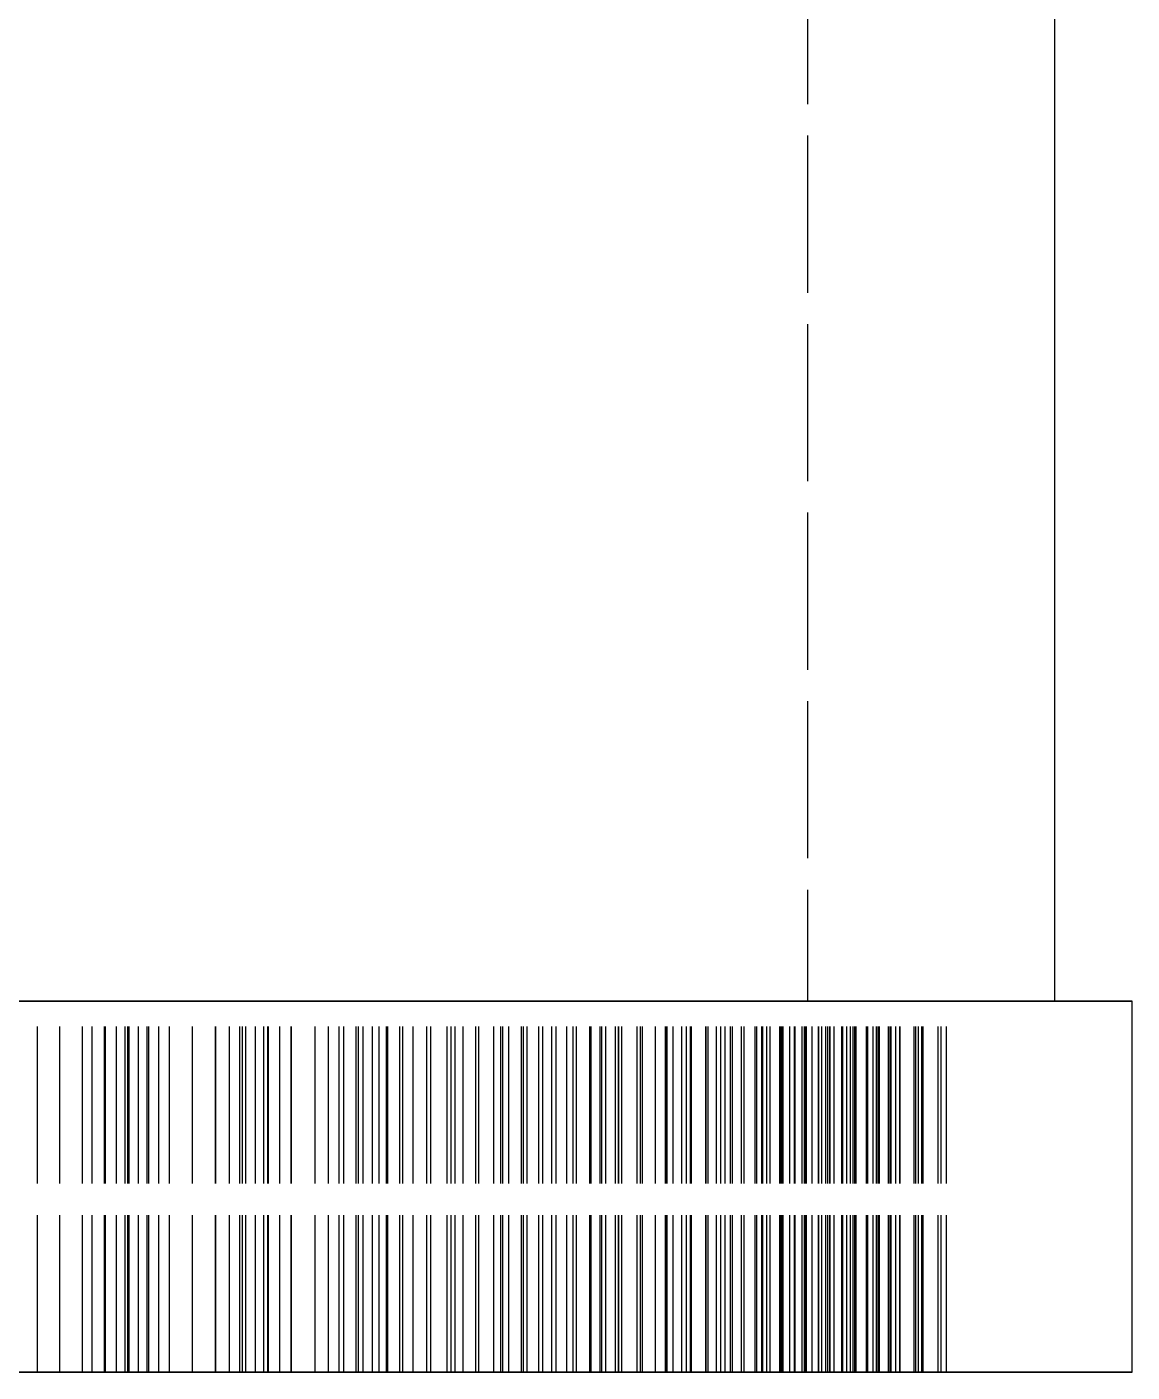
# Model space of a CAD drawing. Header units: millimetres. Extents: x -25 to 127, y -20 to 120.
# Drawn here: x 15.69 to 24.62, y 75.5 to 86.38 of the extents above; entities that cross this region are included whole.
import ezdxf

# ---------------------------------------------------------------- set-up
doc = ezdxf.new("R2010")
doc.units = ezdxf.units.MM
doc.linetypes.add('DASHED', pattern=[1.524, 1.27, -0.254])
doc.layers.add('HIDDEN', color=8, linetype='DASHED')
doc.layers.add('VISIBLE', color=7, linetype='CONTINUOUS')

msp = doc.modelspace()

# ---------------------------------------------------------------- linework, layer by layer
at = {"layer": 'HIDDEN'}
for points in [[(22, 117.5), (22, 78.5)], [(22, 78.5), (21.30159, 78.5), (20.60317, 78.5), (19.90476, 78.5), (19.20635, 78.5), (18.50794, 78.5), (17.80952, 78.5), (17.11111, 78.5), (16.4127, 78.5), (15.71429, 78.5), (15.01587, 78.5), (14.31746, 78.5), (13.61905, 78.5), (12.92063, 78.5), (12.22222, 78.5), (11.52381, 78.5), (10.8254, 78.5), (10.12698, 78.5), (9.42857, 78.5), (8.73016, 78.5), (8.03175, 78.5), (7.33333, 78.5), (6.63492, 78.5), (5.93651, 78.5)], [(5.93651, 78.5), (6.63492, 78.5), (7.33333, 78.5), (8.03175, 78.5), (8.73016, 78.5), (9.42857, 78.5), (10.12698, 78.5), (10.8254, 78.5), (11.52381, 78.5), (12.22222, 78.5), (12.92063, 78.5), (13.61905, 78.5), (14.31746, 78.5), (15.01587, 78.5), (15.71429, 78.5), (16.4127, 78.5), (17.11111, 78.5), (17.80952, 78.5), (18.50794, 78.5), (19.20635, 78.5), (19.90476, 78.5), (20.60317, 78.5), (21.30159, 78.5), (22, 78.5)], [(24, 78.5), (23.2381, 78.5), (22.47619, 78.5), (21.71429, 78.5), (20.95238, 78.5), (20.19048, 78.5), (19.42857, 78.5), (18.66667, 78.5), (17.90476, 78.5), (17.14286, 78.5), (16.38095, 78.5), (15.61905, 78.5), (14.85714, 78.5), (14.09524, 78.5), (13.33333, 78.5), (12.57143, 78.5), (11.80952, 78.5), (11.04762, 78.5), (10.28571, 78.5), (9.52381, 78.5), (8.7619, 78.5), (8, 78.5), (7.2381, 78.5), (6.47619, 78.5)], [(6.47619, 78.5), (7.2381, 78.5), (8, 78.5), (8.7619, 78.5), (9.52381, 78.5), (10.28571, 78.5), (11.04762, 78.5), (11.80952, 78.5), (12.57143, 78.5), (13.33333, 78.5), (14.09524, 78.5), (14.85714, 78.5), (15.61905, 78.5), (16.38095, 78.5), (17.14286, 78.5), (17.90476, 78.5), (18.66667, 78.5), (19.42857, 78.5), (20.19048, 78.5), (20.95238, 78.5), (21.71429, 78.5), (22.47619, 78.5), (23.2381, 78.5), (24, 78.5)], [(15.24405, 78.5), (16.02579, 78.5), (16.80754, 78.5), (17.58929, 78.5), (18.37103, 78.5), (19.15278, 78.5), (19.93452, 78.5), (20.71627, 78.5), (21.49802, 78.5), (22.27976, 78.5), (23.06151, 78.5), (23.84325, 78.5), (24.625, 78.5)], [(15.77255, 78.5), (15.5963, 78.5)], [(15.5963, 78.5), (15.77255, 78.5)], [(15.95267, 78.5), (15.77255, 78.5)], [(15.77255, 78.5), (15.95267, 78.5)], [(15.77255, 75.5), (15.77255, 78.5)], [(15.77255, 75.5), (15.77255, 78.5)], [(16.13641, 78.5), (15.95267, 78.5)], [(15.95267, 78.5), (16.13641, 78.5)], [(15.95267, 75.5), (15.95267, 78.5)], [(15.95267, 75.5), (15.95267, 78.5)], [(16.32359, 78.5), (16.13641, 78.5)], [(16.13641, 78.5), (16.32359, 78.5)], [(16.13641, 75.5), (16.13641, 78.5)], [(16.13641, 75.5), (16.13641, 78.5)], [(16.48092, 78.5), (16.21613, 78.5)], [(16.21613, 78.5), (16.31571, 78.5)], [(16.31571, 78.5), (16.21613, 78.5)], [(16.21613, 78.5), (16.48092, 78.5)], [(16.21613, 75.5), (16.21613, 78.5)], [(16.21613, 75.5), (16.21613, 78.5)], [(16.31571, 78.5), (16.41111, 78.5)], [(16.41111, 78.5), (16.31571, 78.5)], [(16.31571, 75.5), (16.31571, 78.5)], [(16.31571, 75.5), (16.31571, 78.5)], [(16.51405, 78.5), (16.32359, 78.5)], [(16.32359, 78.5), (16.51405, 78.5)], [(16.32359, 75.5), (16.32359, 78.5)], [(16.32359, 75.5), (16.32359, 78.5)], [(16.41111, 78.5), (16.50255, 78.5)], [(16.50255, 78.5), (16.41111, 78.5)], [(16.41111, 75.5), (16.41111, 78.5)], [(16.41111, 75.5), (16.41111, 78.5)], [(16.65913, 78.5), (16.48092, 78.5)], [(16.48092, 78.5), (16.65913, 78.5)], [(16.48092, 75.5), (16.48092, 78.5)], [(16.48092, 75.5), (16.48092, 78.5)], [(16.50255, 78.5), (16.59018, 78.5)], [(16.59018, 78.5), (16.50255, 78.5)], [(16.50255, 75.5), (16.50255, 78.5)], [(16.50255, 75.5), (16.50255, 78.5)], [(16.75448, 78.5), (16.51405, 78.5)], [(16.51405, 78.5), (16.75448, 78.5)], [(16.51405, 75.5), (16.51405, 78.5)], [(16.51405, 75.5), (16.51405, 78.5)], [(16.59018, 78.5), (16.67412, 78.5)], [(16.67412, 78.5), (16.59018, 78.5)], [(16.59018, 75.5), (16.59018, 78.5)], [(16.59018, 75.5), (16.59018, 78.5)], [(16.84119, 78.5), (16.65913, 78.5)], [(16.65913, 78.5), (16.84119, 78.5)], [(16.65913, 75.5), (16.65913, 78.5)], [(16.65913, 75.5), (16.65913, 78.5)], [(16.67412, 78.5), (16.75448, 78.5)], [(16.75448, 78.5), (16.67412, 78.5)], [(16.67412, 75.5), (16.67412, 78.5)], [(16.67412, 75.5), (16.67412, 78.5)], [(16.75448, 75.5), (16.75448, 78.5)], [(16.75448, 75.5), (16.75448, 78.5)], [(17.02681, 78.5), (16.84119, 78.5)], [(16.84119, 78.5), (17.02681, 78.5)], [(16.84119, 75.5), (16.84119, 78.5)], [(16.84119, 75.5), (16.84119, 78.5)], [(17.21578, 78.5), (17.02681, 78.5)], [(17.02681, 78.5), (17.21578, 78.5)], [(17.02681, 75.5), (17.02681, 78.5)], [(17.02681, 75.5), (17.02681, 78.5)], [(17.45735, 78.5), (17.21372, 78.5)], [(17.21372, 78.5), (17.32483, 78.5)], [(17.32483, 78.5), (17.21372, 78.5)], [(17.21372, 78.5), (17.45735, 78.5)], [(17.21372, 75.5), (17.21372, 78.5)], [(17.21372, 75.5), (17.21372, 78.5)], [(17.4079, 78.5), (17.21578, 78.5)], [(17.21578, 78.5), (17.4079, 78.5)], [(17.21578, 75.5), (17.21578, 78.5)], [(17.21578, 75.5), (17.21578, 78.5)], [(17.32483, 78.5), (17.43207, 78.5)], [(17.43207, 78.5), (17.32483, 78.5)], [(17.32483, 75.5), (17.32483, 78.5)], [(17.32483, 75.5), (17.32483, 78.5)], [(17.60304, 78.5), (17.4079, 78.5)], [(17.4079, 78.5), (17.60304, 78.5)], [(17.4079, 75.5), (17.4079, 78.5)], [(17.4079, 75.5), (17.4079, 78.5)], [(17.43207, 78.5), (17.53563, 78.5)], [(17.53563, 78.5), (17.43207, 78.5)], [(17.43207, 75.5), (17.43207, 78.5)], [(17.43207, 75.5), (17.43207, 78.5)], [(17.64081, 78.5), (17.45735, 78.5)], [(17.45735, 78.5), (17.64081, 78.5)], [(17.45735, 75.5), (17.45735, 78.5)], [(17.45735, 75.5), (17.45735, 78.5)], [(17.53563, 78.5), (17.63566, 78.5)], [(17.63566, 78.5), (17.53563, 78.5)], [(17.53563, 75.5), (17.53563, 78.5)], [(17.53563, 75.5), (17.53563, 78.5)], [(17.82552, 78.5), (17.60304, 78.5)], [(17.60304, 78.5), (17.82552, 78.5)], [(17.60304, 75.5), (17.60304, 78.5)], [(17.60304, 75.5), (17.60304, 78.5)], [(17.63566, 78.5), (17.73226, 78.5)], [(17.73226, 78.5), (17.63566, 78.5)], [(17.63566, 75.5), (17.63566, 78.5)], [(17.63566, 75.5), (17.63566, 78.5)], [(17.82778, 78.5), (17.64081, 78.5)], [(17.64081, 78.5), (17.82778, 78.5)], [(17.64081, 75.5), (17.64081, 78.5)], [(17.64081, 75.5), (17.64081, 78.5)], [(17.73226, 78.5), (17.82552, 78.5)], [(17.82552, 78.5), (17.73226, 78.5)], [(17.73226, 75.5), (17.73226, 78.5)], [(17.73226, 75.5), (17.73226, 78.5)], [(17.82552, 75.5), (17.82552, 78.5)], [(17.82552, 75.5), (17.82552, 78.5)], [(18.018, 78.5), (17.82778, 78.5)], [(17.82778, 78.5), (18.018, 78.5)], [(17.82778, 75.5), (17.82778, 78.5)], [(17.82778, 75.5), (17.82778, 78.5)], [(18.21126, 78.5), (18.018, 78.5)], [(18.018, 78.5), (18.21126, 78.5)], [(18.018, 75.5), (18.018, 78.5)], [(18.018, 75.5), (18.018, 78.5)], [(18.34873, 78.5), (18.12744, 78.5)], [(18.12744, 78.5), (18.24954, 78.5)], [(18.24954, 78.5), (18.12744, 78.5)], [(18.12744, 78.5), (18.34873, 78.5)], [(18.12744, 75.5), (18.12744, 78.5)], [(18.12744, 75.5), (18.12744, 78.5)], [(18.40741, 78.5), (18.21126, 78.5)], [(18.21126, 78.5), (18.40741, 78.5)], [(18.21126, 75.5), (18.21126, 78.5)], [(18.21126, 75.5), (18.21126, 78.5)], [(18.24954, 78.5), (18.36809, 78.5)], [(18.36809, 78.5), (18.24954, 78.5)], [(18.24954, 75.5), (18.24954, 78.5)], [(18.24954, 75.5), (18.24954, 78.5)], [(18.53654, 78.5), (18.34873, 78.5)], [(18.34873, 78.5), (18.53654, 78.5)], [(18.34873, 75.5), (18.34873, 78.5)], [(18.34873, 75.5), (18.34873, 78.5)], [(18.36809, 78.5), (18.48328, 78.5)], [(18.48328, 78.5), (18.36809, 78.5)], [(18.36809, 75.5), (18.36809, 78.5)], [(18.36809, 75.5), (18.36809, 78.5)], [(18.60627, 78.5), (18.40741, 78.5)], [(18.40741, 78.5), (18.60627, 78.5)], [(18.40741, 75.5), (18.40741, 78.5)], [(18.40741, 75.5), (18.40741, 78.5)], [(18.48328, 78.5), (18.59522, 78.5)], [(18.59522, 78.5), (18.48328, 78.5)], [(18.48328, 75.5), (18.48328, 78.5)], [(18.48328, 75.5), (18.48328, 78.5)], [(18.72751, 78.5), (18.53654, 78.5)], [(18.53654, 78.5), (18.72751, 78.5)], [(18.53654, 75.5), (18.53654, 78.5)], [(18.53654, 75.5), (18.53654, 78.5)], [(18.59522, 78.5), (18.704, 78.5)], [(18.704, 78.5), (18.59522, 78.5)], [(18.59522, 75.5), (18.59522, 78.5)], [(18.59522, 75.5), (18.59522, 78.5)], [(18.80971, 78.5), (18.60627, 78.5)], [(18.60627, 78.5), (18.80971, 78.5)], [(18.60627, 75.5), (18.60627, 78.5)], [(18.60627, 75.5), (18.60627, 78.5)], [(18.704, 78.5), (18.80971, 78.5)], [(18.80971, 78.5), (18.704, 78.5)], [(18.704, 75.5), (18.704, 78.5)], [(18.704, 75.5), (18.704, 78.5)], [(18.9214, 78.5), (18.72751, 78.5)], [(18.72751, 78.5), (18.9214, 78.5)], [(18.72751, 75.5), (18.72751, 78.5)], [(18.72751, 75.5), (18.72751, 78.5)], [(18.80971, 75.5), (18.80971, 78.5)], [(18.80971, 75.5), (18.80971, 78.5)], [(19.11803, 78.5), (18.9214, 78.5)], [(18.9214, 78.5), (19.11803, 78.5)], [(18.9214, 75.5), (18.9214, 78.5)], [(18.9214, 75.5), (18.9214, 78.5)], [(19.15072, 78.5), (18.95286, 78.5)], [(18.95286, 78.5), (19.08534, 78.5)], [(19.08534, 78.5), (18.95286, 78.5)], [(18.95286, 78.5), (19.15072, 78.5)], [(18.95286, 75.5), (18.95286, 78.5)], [(18.95286, 75.5), (18.95286, 78.5)], [(19.08534, 78.5), (19.21463, 78.5)], [(19.21463, 78.5), (19.08534, 78.5)], [(19.08534, 75.5), (19.08534, 78.5)], [(19.08534, 75.5), (19.08534, 78.5)], [(19.31723, 78.5), (19.11803, 78.5)], [(19.11803, 78.5), (19.31723, 78.5)], [(19.11803, 75.5), (19.11803, 78.5)], [(19.11803, 75.5), (19.11803, 78.5)], [(19.34196, 78.5), (19.15072, 78.5)], [(19.15072, 78.5), (19.34196, 78.5)], [(19.15072, 75.5), (19.15072, 78.5)], [(19.15072, 75.5), (19.15072, 78.5)], [(19.21463, 78.5), (19.34088, 78.5)], [(19.34088, 78.5), (19.21463, 78.5)], [(19.21463, 75.5), (19.21463, 78.5)], [(19.21463, 75.5), (19.21463, 78.5)], [(19.51886, 78.5), (19.31723, 78.5)], [(19.31723, 78.5), (19.51886, 78.5)], [(19.31723, 75.5), (19.31723, 78.5)], [(19.31723, 75.5), (19.31723, 78.5)], [(19.34088, 78.5), (19.46418, 78.5)], [(19.46418, 78.5), (19.34088, 78.5)], [(19.34088, 75.5), (19.34088, 78.5)], [(19.34088, 75.5), (19.34088, 78.5)], [(19.536, 78.5), (19.34196, 78.5)], [(19.34196, 78.5), (19.536, 78.5)], [(19.34196, 75.5), (19.34196, 78.5)], [(19.34196, 75.5), (19.34196, 78.5)], [(19.46418, 78.5), (19.58463, 78.5)], [(19.58463, 78.5), (19.46418, 78.5)], [(19.46418, 75.5), (19.46418, 78.5)], [(19.46418, 75.5), (19.46418, 78.5)], [(19.70227, 78.5), (19.51886, 78.5)], [(19.51886, 78.5), (19.70227, 78.5)], [(19.51886, 75.5), (19.51886, 78.5)], [(19.51886, 75.5), (19.51886, 78.5)], [(19.73263, 78.5), (19.536, 78.5)], [(19.536, 78.5), (19.73263, 78.5)], [(19.536, 75.5), (19.536, 78.5)], [(19.536, 75.5), (19.536, 78.5)], [(19.58463, 78.5), (19.70227, 78.5)], [(19.70227, 78.5), (19.58463, 78.5)], [(19.58463, 75.5), (19.58463, 78.5)], [(19.58463, 75.5), (19.58463, 78.5)], [(19.85941, 78.5), (19.68593, 78.5)], [(19.68593, 78.5), (19.82816, 78.5)], [(19.82816, 78.5), (19.68593, 78.5)], [(19.68593, 78.5), (19.85941, 78.5)], [(19.68593, 75.5), (19.68593, 78.5)], [(19.68593, 75.5), (19.68593, 78.5)], [(19.70227, 75.5), (19.70227, 78.5)], [(19.70227, 75.5), (19.70227, 78.5)], [(19.93165, 78.5), (19.73263, 78.5)], [(19.73263, 78.5), (19.93165, 78.5)], [(19.73263, 75.5), (19.73263, 78.5)], [(19.73263, 75.5), (19.73263, 78.5)], [(19.82816, 78.5), (19.96756, 78.5)], [(19.96756, 78.5), (19.82816, 78.5)], [(19.82816, 75.5), (19.82816, 78.5)], [(19.82816, 75.5), (19.82816, 78.5)], [(20.05315, 78.5), (19.85941, 78.5)], [(19.85941, 78.5), (20.05315, 78.5)], [(19.85941, 75.5), (19.85941, 78.5)], [(19.85941, 75.5), (19.85941, 78.5)], [(20.13294, 78.5), (19.93165, 78.5)], [(19.93165, 78.5), (20.13294, 78.5)], [(19.93165, 75.5), (19.93165, 78.5)], [(19.93165, 75.5), (19.93165, 78.5)], [(19.96756, 78.5), (20.10425, 78.5)], [(20.10425, 78.5), (19.96756, 78.5)], [(19.96756, 75.5), (19.96756, 78.5)], [(19.96756, 75.5), (19.96756, 78.5)], [(20.24932, 78.5), (20.05315, 78.5)], [(20.05315, 78.5), (20.24932, 78.5)], [(20.05315, 75.5), (20.05315, 78.5)], [(20.05315, 75.5), (20.05315, 78.5)], [(20.10425, 78.5), (20.23832, 78.5)], [(20.23832, 78.5), (20.10425, 78.5)], [(20.10425, 75.5), (20.10425, 78.5)], [(20.10425, 75.5), (20.10425, 78.5)], [(20.33635, 78.5), (20.13294, 78.5)], [(20.13294, 78.5), (20.33635, 78.5)], [(20.13294, 75.5), (20.13294, 78.5)], [(20.13294, 75.5), (20.13294, 78.5)], [(20.23832, 78.5), (20.36983, 78.5)], [(20.36983, 78.5), (20.23832, 78.5)], [(20.23832, 75.5), (20.23832, 78.5)], [(20.23832, 75.5), (20.23832, 78.5)], [(20.44772, 78.5), (20.24932, 78.5)], [(20.24932, 78.5), (20.44772, 78.5)], [(20.24932, 75.5), (20.24932, 78.5)], [(20.24932, 75.5), (20.24932, 78.5)], [(20.47134, 78.5), (20.3231, 78.5)], [(20.3231, 78.5), (20.47438, 78.5)], [(20.47438, 78.5), (20.3231, 78.5)], [(20.3231, 78.5), (20.47134, 78.5)], [(20.3231, 75.5), (20.3231, 78.5)], [(20.3231, 75.5), (20.3231, 78.5)], [(20.49884, 78.5), (20.33635, 78.5)], [(20.33635, 78.5), (20.49884, 78.5)], [(20.33635, 75.5), (20.33635, 78.5)], [(20.33635, 75.5), (20.33635, 78.5)], [(20.36983, 78.5), (20.49884, 78.5)], [(20.49884, 78.5), (20.36983, 78.5)], [(20.36983, 75.5), (20.36983, 78.5)], [(20.36983, 75.5), (20.36983, 78.5)], [(20.64817, 78.5), (20.44772, 78.5)], [(20.44772, 78.5), (20.64817, 78.5)], [(20.44772, 75.5), (20.44772, 78.5)], [(20.44772, 75.5), (20.44772, 78.5)], [(20.66665, 78.5), (20.47134, 78.5)], [(20.47134, 78.5), (20.66665, 78.5)], [(20.47134, 75.5), (20.47134, 78.5)], [(20.47134, 75.5), (20.47134, 78.5)], [(20.47438, 78.5), (20.62321, 78.5)], [(20.62321, 78.5), (20.47438, 78.5)], [(20.47438, 75.5), (20.47438, 78.5)], [(20.47438, 75.5), (20.47438, 78.5)], [(20.49884, 75.5), (20.49884, 78.5)], [(20.49884, 75.5), (20.49884, 78.5)], [(20.62321, 78.5), (20.76968, 78.5)], [(20.76968, 78.5), (20.62321, 78.5)], [(20.62321, 75.5), (20.62321, 78.5)], [(20.62321, 75.5), (20.62321, 78.5)], [(20.85056, 78.5), (20.64817, 78.5)], [(20.64817, 78.5), (20.85056, 78.5)], [(20.64817, 75.5), (20.64817, 78.5)], [(20.64817, 75.5), (20.64817, 78.5)], [(20.86399, 78.5), (20.66665, 78.5)], [(20.66665, 78.5), (20.86399, 78.5)], [(20.66665, 75.5), (20.66665, 78.5)], [(20.66665, 75.5), (20.66665, 78.5)], [(20.76968, 78.5), (20.91386, 78.5)], [(20.91386, 78.5), (20.76968, 78.5)], [(20.76968, 75.5), (20.76968, 78.5)], [(20.76968, 75.5), (20.76968, 78.5)], [(21.05476, 78.5), (20.85056, 78.5)], [(20.85056, 78.5), (21.05476, 78.5)], [(20.85056, 75.5), (20.85056, 78.5)], [(20.85056, 75.5), (20.85056, 78.5)], [(20.98354, 78.5), (20.86125, 78.5)], [(20.86125, 78.5), (21.02086, 78.5)], [(21.02086, 78.5), (20.86125, 78.5)], [(20.86125, 78.5), (20.98354, 78.5)], [(20.86125, 75.5), (20.86125, 78.5)], [(20.86125, 75.5), (20.86125, 78.5)], [(21.06318, 78.5), (20.86399, 78.5)], [(20.86399, 78.5), (21.06318, 78.5)], [(20.86399, 75.5), (20.86399, 78.5)], [(20.86399, 75.5), (20.86399, 78.5)], [(20.91386, 78.5), (21.0558, 78.5)], [(21.0558, 78.5), (20.91386, 78.5)], [(20.91386, 75.5), (20.91386, 78.5)], [(20.91386, 75.5), (20.91386, 78.5)], [(21.17945, 78.5), (20.98354, 78.5)], [(20.98354, 78.5), (21.17945, 78.5)], [(20.98354, 75.5), (20.98354, 78.5)], [(20.98354, 75.5), (20.98354, 78.5)], [(21.02086, 78.5), (21.17839, 78.5)], [(21.17839, 78.5), (21.02086, 78.5)], [(21.02086, 75.5), (21.02086, 78.5)], [(21.02086, 75.5), (21.02086, 78.5)], [(21.19554, 78.5), (21.05476, 78.5)], [(21.05476, 78.5), (21.19554, 78.5)], [(21.05476, 75.5), (21.05476, 78.5)], [(21.05476, 75.5), (21.05476, 78.5)], [(21.0558, 78.5), (21.19554, 78.5)], [(21.19554, 78.5), (21.0558, 78.5)], [(21.0558, 75.5), (21.0558, 78.5)], [(21.0558, 75.5), (21.0558, 78.5)], [(21.2641, 78.5), (21.06318, 78.5)], [(21.06318, 78.5), (21.2641, 78.5)], [(21.06318, 75.5), (21.06318, 78.5)], [(21.06318, 75.5), (21.06318, 78.5)], [(21.17839, 78.5), (21.33392, 78.5)], [(21.33392, 78.5), (21.17839, 78.5)], [(21.17839, 75.5), (21.17839, 78.5)], [(21.17839, 75.5), (21.17839, 78.5)], [(21.377, 78.5), (21.17945, 78.5)], [(21.17945, 78.5), (21.377, 78.5)], [(21.17945, 75.5), (21.17945, 78.5)], [(21.17945, 75.5), (21.17945, 78.5)], [(21.19554, 75.5), (21.19554, 78.5)], [(21.19554, 75.5), (21.19554, 78.5)], [(21.4666, 78.5), (21.2641, 78.5)], [(21.2641, 78.5), (21.4666, 78.5)], [(21.2641, 75.5), (21.2641, 78.5)], [(21.2641, 75.5), (21.2641, 78.5)], [(21.39351, 78.5), (21.29777, 78.5)], [(21.29777, 78.5), (21.46491, 78.5)], [(21.46491, 78.5), (21.29777, 78.5)], [(21.29777, 78.5), (21.39351, 78.5)], [(21.29777, 75.5), (21.29777, 78.5)], [(21.29777, 75.5), (21.29777, 78.5)], [(21.33392, 78.5), (21.48751, 78.5)], [(21.48751, 78.5), (21.33392, 78.5)], [(21.33392, 75.5), (21.33392, 78.5)], [(21.33392, 75.5), (21.33392, 78.5)], [(21.57604, 78.5), (21.377, 78.5)], [(21.377, 78.5), (21.57604, 78.5)], [(21.377, 75.5), (21.377, 78.5)], [(21.377, 75.5), (21.377, 78.5)], [(21.58908, 78.5), (21.39351, 78.5)], [(21.39351, 78.5), (21.58908, 78.5)], [(21.39351, 75.5), (21.39351, 78.5)], [(21.39351, 75.5), (21.39351, 78.5)], [(21.46491, 78.5), (21.63038, 78.5)], [(21.63038, 78.5), (21.46491, 78.5)], [(21.46491, 75.5), (21.46491, 78.5)], [(21.46491, 75.5), (21.46491, 78.5)], [(21.67059, 78.5), (21.4666, 78.5)], [(21.4666, 78.5), (21.67059, 78.5)], [(21.4666, 75.5), (21.4666, 78.5)], [(21.4666, 75.5), (21.4666, 78.5)], [(21.48751, 78.5), (21.63919, 78.5)], [(21.63919, 78.5), (21.48751, 78.5)], [(21.48751, 75.5), (21.48751, 78.5)], [(21.48751, 75.5), (21.48751, 78.5)], [(21.77642, 78.5), (21.57604, 78.5)], [(21.57604, 78.5), (21.77642, 78.5)], [(21.57604, 75.5), (21.57604, 78.5)], [(21.57604, 75.5), (21.57604, 78.5)], [(21.78587, 78.5), (21.58908, 78.5)], [(21.58908, 78.5), (21.78587, 78.5)], [(21.58908, 75.5), (21.58908, 78.5)], [(21.58908, 75.5), (21.58908, 78.5)], [(21.63038, 78.5), (21.79422, 78.5)], [(21.79422, 78.5), (21.63038, 78.5)], [(21.63038, 75.5), (21.63038, 78.5)], [(21.63038, 75.5), (21.63038, 78.5)], [(21.69925, 78.5), (21.63054, 78.5)], [(21.63054, 78.5), (21.8044, 78.5)], [(21.8044, 78.5), (21.63054, 78.5)], [(21.63054, 78.5), (21.69925, 78.5)], [(21.63054, 75.5), (21.63054, 78.5)], [(21.63054, 75.5), (21.63054, 78.5)], [(21.63919, 78.5), (21.78897, 78.5)], [(21.78897, 78.5), (21.63919, 78.5)], [(21.63919, 75.5), (21.63919, 78.5)], [(21.63919, 75.5), (21.63919, 78.5)], [(21.78897, 78.5), (21.67059, 78.5)], [(21.67059, 78.5), (21.78897, 78.5)], [(21.67059, 75.5), (21.67059, 78.5)], [(21.67059, 75.5), (21.67059, 78.5)], [(21.89352, 78.5), (21.69925, 78.5)], [(21.69925, 78.5), (21.89352, 78.5)], [(21.69925, 75.5), (21.69925, 78.5)], [(21.69925, 75.5), (21.69925, 78.5)], [(21.97806, 78.5), (21.77642, 78.5)], [(21.77642, 78.5), (21.97806, 78.5)], [(21.77642, 75.5), (21.77642, 78.5)], [(21.77642, 75.5), (21.77642, 78.5)], [(21.98377, 78.5), (21.78587, 78.5)], [(21.78587, 78.5), (21.98377, 78.5)], [(21.78587, 75.5), (21.78587, 78.5)], [(21.78587, 75.5), (21.78587, 78.5)], [(21.78897, 75.5), (21.78897, 78.5)], [(21.78897, 75.5), (21.78897, 78.5)], [(21.79422, 78.5), (21.95648, 78.5)], [(21.95648, 78.5), (21.79422, 78.5)], [(21.79422, 75.5), (21.79422, 78.5)], [(21.79422, 75.5), (21.79422, 78.5)], [(21.8044, 78.5), (21.977, 78.5)], [(21.977, 78.5), (21.8044, 78.5)], [(21.8044, 75.5), (21.8044, 78.5)], [(21.8044, 75.5), (21.8044, 78.5)], [(21.89928, 78.5), (21.85791, 78.5)], [(21.85791, 78.5), (22.03765, 78.5)], [(22.03765, 78.5), (21.85791, 78.5)], [(21.85791, 78.5), (21.89928, 78.5)], [(21.85791, 75.5), (21.85791, 78.5)], [(21.85791, 75.5), (21.85791, 78.5)], [(22.08861, 78.5), (21.89352, 78.5)], [(21.89352, 78.5), (22.08861, 78.5)], [(21.89352, 75.5), (21.89352, 78.5)], [(21.89352, 75.5), (21.89352, 78.5)], [(22.0913, 78.5), (21.89928, 78.5)], [(21.89928, 78.5), (22.0913, 78.5)], [(21.89928, 75.5), (21.89928, 78.5)], [(21.89928, 75.5), (21.89928, 78.5)], [(21.95648, 78.5), (22.11715, 78.5)], [(22.11715, 78.5), (21.95648, 78.5)], [(21.95648, 75.5), (21.95648, 78.5)], [(21.95648, 75.5), (21.95648, 78.5)], [(21.977, 78.5), (22.14835, 78.5)], [(22.14835, 78.5), (21.977, 78.5)], [(21.977, 75.5), (21.977, 78.5)], [(21.977, 75.5), (21.977, 78.5)], [(22.18085, 78.5), (21.97806, 78.5)], [(21.97806, 78.5), (22.18085, 78.5)], [(21.97806, 75.5), (21.97806, 78.5)], [(21.97806, 75.5), (21.97806, 78.5)], [(21.99261, 78.5), (21.9788, 78.5)], [(21.9788, 78.5), (22.16354, 78.5)], [(22.16354, 78.5), (21.9788, 78.5)], [(21.9788, 78.5), (21.99261, 78.5)], [(21.9788, 75.5), (21.9788, 78.5)], [(21.9788, 75.5), (21.9788, 78.5)], [(22.18266, 78.5), (21.98377, 78.5)], [(21.98377, 78.5), (22.18266, 78.5)], [(21.98377, 75.5), (21.98377, 78.5)], [(21.98377, 75.5), (21.98377, 78.5)], [(21.99261, 78.5), (22.18146, 78.5)], [(22.18146, 78.5), (21.99261, 78.5)], [(21.99261, 75.5), (21.99261, 78.5)], [(21.99261, 75.5), (21.99261, 78.5)], [(22.03765, 78.5), (22.21654, 78.5)], [(22.21654, 78.5), (22.03765, 78.5)], [(22.03765, 75.5), (22.03765, 78.5)], [(22.03765, 75.5), (22.03765, 78.5)], [(22.2844, 78.5), (22.08861, 78.5)], [(22.08861, 78.5), (22.2844, 78.5)], [(22.08861, 75.5), (22.08861, 78.5)], [(22.08861, 75.5), (22.08861, 78.5)], [(22.28372, 78.5), (22.0913, 78.5)], [(22.0913, 78.5), (22.28372, 78.5)], [(22.0913, 75.5), (22.0913, 78.5)], [(22.0913, 75.5), (22.0913, 78.5)], [(22.11715, 78.5), (22.27626, 78.5)], [(22.27626, 78.5), (22.11715, 78.5)], [(22.11715, 75.5), (22.11715, 78.5)], [(22.11715, 75.5), (22.11715, 78.5)], [(22.14835, 78.5), (22.31847, 78.5)], [(22.31847, 78.5), (22.14835, 78.5)], [(22.14835, 75.5), (22.14835, 78.5)], [(22.14835, 75.5), (22.14835, 78.5)], [(22.16354, 78.5), (22.34785, 78.5)], [(22.34785, 78.5), (22.16354, 78.5)], [(22.16354, 75.5), (22.16354, 78.5)], [(22.16354, 75.5), (22.16354, 78.5)], [(22.27626, 78.5), (22.18085, 78.5)], [(22.18085, 78.5), (22.27626, 78.5)], [(22.18085, 75.5), (22.18085, 78.5)], [(22.18085, 75.5), (22.18085, 78.5)], [(22.18146, 78.5), (22.37028, 78.5)], [(22.37028, 78.5), (22.18146, 78.5)], [(22.18146, 75.5), (22.18146, 78.5)], [(22.18146, 75.5), (22.18146, 78.5)], [(22.38245, 78.5), (22.18266, 78.5)], [(22.18266, 78.5), (22.38245, 78.5)], [(22.18266, 75.5), (22.18266, 78.5)], [(22.18266, 75.5), (22.18266, 78.5)], [(22.21654, 78.5), (22.39457, 78.5)], [(22.39457, 78.5), (22.21654, 78.5)], [(22.21654, 75.5), (22.21654, 78.5)], [(22.21654, 75.5), (22.21654, 78.5)], [(22.27626, 75.5), (22.27626, 78.5)], [(22.27626, 75.5), (22.27626, 78.5)], [(22.47647, 78.5), (22.28372, 78.5)], [(22.28372, 78.5), (22.47647, 78.5)], [(22.28372, 75.5), (22.28372, 78.5)], [(22.28372, 75.5), (22.28372, 78.5)], [(22.48082, 78.5), (22.2844, 78.5)], [(22.2844, 78.5), (22.48082, 78.5)], [(22.2844, 75.5), (22.2844, 78.5)], [(22.2844, 75.5), (22.2844, 78.5)], [(22.31847, 78.5), (22.48736, 78.5)], [(22.48736, 78.5), (22.31847, 78.5)], [(22.31847, 75.5), (22.31847, 78.5)], [(22.31847, 75.5), (22.31847, 78.5)], [(22.34785, 78.5), (22.53168, 78.5)], [(22.53168, 78.5), (22.34785, 78.5)], [(22.34785, 75.5), (22.34785, 78.5)], [(22.34785, 75.5), (22.34785, 78.5)], [(22.37028, 78.5), (22.55903, 78.5)], [(22.55903, 78.5), (22.37028, 78.5)], [(22.37028, 75.5), (22.37028, 78.5)], [(22.37028, 75.5), (22.37028, 78.5)], [(22.58305, 78.5), (22.38245, 78.5)], [(22.38245, 78.5), (22.58305, 78.5)], [(22.38245, 75.5), (22.38245, 78.5)], [(22.38245, 75.5), (22.38245, 78.5)], [(22.39457, 78.5), (22.57173, 78.5)], [(22.57173, 78.5), (22.39457, 78.5)], [(22.39457, 75.5), (22.39457, 78.5)], [(22.39457, 75.5), (22.39457, 78.5)], [(22.66946, 78.5), (22.47647, 78.5)], [(22.47647, 78.5), (22.66946, 78.5)], [(22.47647, 75.5), (22.47647, 78.5)], [(22.47647, 75.5), (22.47647, 78.5)], [(22.67779, 78.5), (22.48082, 78.5)], [(22.48082, 78.5), (22.67779, 78.5)], [(22.48082, 75.5), (22.48082, 78.5)], [(22.48082, 75.5), (22.48082, 78.5)], [(22.48736, 78.5), (22.65501, 78.5)], [(22.65501, 78.5), (22.48736, 78.5)], [(22.48736, 75.5), (22.48736, 78.5)], [(22.48736, 75.5), (22.48736, 78.5)], [(22.53168, 78.5), (22.71503, 78.5)], [(22.71503, 78.5), (22.53168, 78.5)], [(22.53168, 75.5), (22.53168, 78.5)], [(22.53168, 75.5), (22.53168, 78.5)], [(22.55903, 78.5), (22.74766, 78.5)], [(22.74766, 78.5), (22.55903, 78.5)], [(22.55903, 75.5), (22.55903, 78.5)], [(22.55903, 75.5), (22.55903, 78.5)], [(22.57173, 78.5), (22.74801, 78.5)], [(22.74801, 78.5), (22.57173, 78.5)], [(22.57173, 75.5), (22.57173, 78.5)], [(22.57173, 75.5), (22.57173, 78.5)], [(22.65501, 78.5), (22.58305, 78.5)], [(22.58305, 78.5), (22.65501, 78.5)], [(22.58305, 75.5), (22.58305, 78.5)], [(22.58305, 75.5), (22.58305, 78.5)], [(22.65501, 75.5), (22.65501, 78.5)], [(22.65501, 75.5), (22.65501, 78.5)], [(22.86264, 78.5), (22.66946, 78.5)], [(22.66946, 78.5), (22.86264, 78.5)], [(22.66946, 75.5), (22.66946, 78.5)], [(22.66946, 75.5), (22.66946, 78.5)], [(22.87522, 78.5), (22.67779, 78.5)], [(22.67779, 78.5), (22.87522, 78.5)], [(22.67779, 75.5), (22.67779, 78.5)], [(22.67779, 75.5), (22.67779, 78.5)], [(22.71503, 78.5), (22.89784, 78.5)], [(22.89784, 78.5), (22.71503, 78.5)], [(22.71503, 75.5), (22.71503, 78.5)], [(22.71503, 75.5), (22.71503, 78.5)], [(22.74766, 78.5), (22.93611, 78.5)], [(22.93611, 78.5), (22.74766, 78.5)], [(22.74766, 75.5), (22.74766, 78.5)], [(22.74766, 75.5), (22.74766, 78.5)], [(22.74801, 78.5), (22.92339, 78.5)], [(22.92339, 78.5), (22.74801, 78.5)], [(22.74801, 75.5), (22.74801, 78.5)], [(22.74801, 75.5), (22.74801, 78.5)], [(23.05595, 78.5), (22.86264, 78.5)], [(22.86264, 78.5), (23.05595, 78.5)], [(22.86264, 75.5), (22.86264, 78.5)], [(22.86264, 75.5), (22.86264, 78.5)], [(22.92339, 78.5), (22.87522, 78.5)], [(22.87522, 78.5), (22.92339, 78.5)], [(22.87522, 75.5), (22.87522, 78.5)], [(22.87522, 75.5), (22.87522, 78.5)], [(22.89784, 78.5), (23.08009, 78.5)], [(23.08009, 78.5), (22.89784, 78.5)], [(22.89784, 75.5), (22.89784, 78.5)], [(22.89784, 75.5), (22.89784, 78.5)], [(22.92339, 75.5), (22.92339, 78.5)], [(22.92339, 75.5), (22.92339, 78.5)], [(22.93611, 78.5), (23.12435, 78.5)], [(23.12435, 78.5), (22.93611, 78.5)], [(22.93611, 75.5), (22.93611, 78.5)], [(22.93611, 75.5), (22.93611, 78.5)], [(23.08009, 78.5), (23.05595, 78.5)], [(23.05595, 78.5), (23.08009, 78.5)], [(23.05595, 75.5), (23.05595, 78.5)], [(23.05595, 75.5), (23.05595, 78.5)], [(23.08009, 75.5), (23.08009, 78.5)], [(23.08009, 75.5), (23.08009, 78.5)], [(23.12435, 75.5), (23.12435, 78.5)], [(23.12435, 75.5), (23.12435, 78.5)], [(15.24405, 75.5), (16.02579, 75.5), (16.80754, 75.5), (17.58929, 75.5), (18.37103, 75.5), (19.15278, 75.5), (19.93452, 75.5), (20.71627, 75.5), (21.49802, 75.5), (22.27976, 75.5), (23.06151, 75.5), (23.84325, 75.5), (24.625, 75.5)], [(15.77255, 75.5), (15.5963, 75.5)], [(15.5963, 75.5), (15.77255, 75.5)], [(15.95267, 75.5), (15.77255, 75.5)], [(15.77255, 75.5), (15.95267, 75.5)], [(16.13641, 75.5), (15.95267, 75.5)], [(15.95267, 75.5), (16.13641, 75.5)], [(16.32359, 75.5), (16.13641, 75.5)], [(16.13641, 75.5), (16.32359, 75.5)], [(16.48092, 75.5), (16.21613, 75.5)], [(16.21613, 75.5), (16.31571, 75.5)], [(16.31571, 75.5), (16.21613, 75.5)], [(16.21613, 75.5), (16.48092, 75.5)], [(16.31571, 75.5), (16.41111, 75.5)], [(16.41111, 75.5), (16.31571, 75.5)], [(16.51405, 75.5), (16.32359, 75.5)], [(16.32359, 75.5), (16.51405, 75.5)], [(16.41111, 75.5), (16.50255, 75.5)], [(16.50255, 75.5), (16.41111, 75.5)], [(16.65913, 75.5), (16.48092, 75.5)], [(16.48092, 75.5), (16.65913, 75.5)], [(16.50255, 75.5), (16.59018, 75.5)], [(16.59018, 75.5), (16.50255, 75.5)], [(16.75448, 75.5), (16.51405, 75.5)], [(16.51405, 75.5), (16.75448, 75.5)], [(16.59018, 75.5), (16.67412, 75.5)], [(16.67412, 75.5), (16.59018, 75.5)], [(16.84119, 75.5), (16.65913, 75.5)], [(16.65913, 75.5), (16.84119, 75.5)], [(16.67412, 75.5), (16.75448, 75.5)], [(16.75448, 75.5), (16.67412, 75.5)], [(17.02681, 75.5), (16.84119, 75.5)], [(16.84119, 75.5), (17.02681, 75.5)], [(17.21578, 75.5), (17.02681, 75.5)], [(17.02681, 75.5), (17.21578, 75.5)], [(17.45735, 75.5), (17.21372, 75.5)], [(17.21372, 75.5), (17.32483, 75.5)], [(17.32483, 75.5), (17.21372, 75.5)], [(17.21372, 75.5), (17.45735, 75.5)], [(17.4079, 75.5), (17.21578, 75.5)], [(17.21578, 75.5), (17.4079, 75.5)], [(17.32483, 75.5), (17.43207, 75.5)], [(17.43207, 75.5), (17.32483, 75.5)], [(17.60304, 75.5), (17.4079, 75.5)], [(17.4079, 75.5), (17.60304, 75.5)], [(17.43207, 75.5), (17.53563, 75.5)], [(17.53563, 75.5), (17.43207, 75.5)], [(17.64081, 75.5), (17.45735, 75.5)], [(17.45735, 75.5), (17.64081, 75.5)], [(17.53563, 75.5), (17.63566, 75.5)], [(17.63566, 75.5), (17.53563, 75.5)], [(17.82552, 75.5), (17.60304, 75.5)], [(17.60304, 75.5), (17.82552, 75.5)], [(17.63566, 75.5), (17.73226, 75.5)], [(17.73226, 75.5), (17.63566, 75.5)], [(17.82778, 75.5), (17.64081, 75.5)], [(17.64081, 75.5), (17.82778, 75.5)], [(17.73226, 75.5), (17.82552, 75.5)], [(17.82552, 75.5), (17.73226, 75.5)], [(18.018, 75.5), (17.82778, 75.5)], [(17.82778, 75.5), (18.018, 75.5)], [(18.21126, 75.5), (18.018, 75.5)], [(18.018, 75.5), (18.21126, 75.5)], [(18.34873, 75.5), (18.12744, 75.5)], [(18.12744, 75.5), (18.24954, 75.5)], [(18.24954, 75.5), (18.12744, 75.5)], [(18.12744, 75.5), (18.34873, 75.5)], [(18.40741, 75.5), (18.21126, 75.5)], [(18.21126, 75.5), (18.40741, 75.5)], [(18.24954, 75.5), (18.36809, 75.5)], [(18.36809, 75.5), (18.24954, 75.5)], [(18.53654, 75.5), (18.34873, 75.5)], [(18.34873, 75.5), (18.53654, 75.5)], [(18.36809, 75.5), (18.48328, 75.5)], [(18.48328, 75.5), (18.36809, 75.5)], [(18.60627, 75.5), (18.40741, 75.5)], [(18.40741, 75.5), (18.60627, 75.5)], [(18.48328, 75.5), (18.59522, 75.5)], [(18.59522, 75.5), (18.48328, 75.5)], [(18.72751, 75.5), (18.53654, 75.5)], [(18.53654, 75.5), (18.72751, 75.5)], [(18.59522, 75.5), (18.704, 75.5)], [(18.704, 75.5), (18.59522, 75.5)], [(18.80971, 75.5), (18.60627, 75.5)], [(18.60627, 75.5), (18.80971, 75.5)], [(18.704, 75.5), (18.80971, 75.5)], [(18.80971, 75.5), (18.704, 75.5)], [(18.9214, 75.5), (18.72751, 75.5)], [(18.72751, 75.5), (18.9214, 75.5)], [(19.11803, 75.5), (18.9214, 75.5)], [(18.9214, 75.5), (19.11803, 75.5)], [(19.15072, 75.5), (18.95286, 75.5)], [(18.95286, 75.5), (19.08534, 75.5)], [(19.08534, 75.5), (18.95286, 75.5)], [(18.95286, 75.5), (19.15072, 75.5)], [(19.08534, 75.5), (19.21463, 75.5)], [(19.21463, 75.5), (19.08534, 75.5)], [(19.31723, 75.5), (19.11803, 75.5)], [(19.11803, 75.5), (19.31723, 75.5)], [(19.34196, 75.5), (19.15072, 75.5)], [(19.15072, 75.5), (19.34196, 75.5)], [(19.21463, 75.5), (19.34088, 75.5)], [(19.34088, 75.5), (19.21463, 75.5)], [(19.51886, 75.5), (19.31723, 75.5)], [(19.31723, 75.5), (19.51886, 75.5)], [(19.34088, 75.5), (19.46418, 75.5)], [(19.46418, 75.5), (19.34088, 75.5)], [(19.536, 75.5), (19.34196, 75.5)], [(19.34196, 75.5), (19.536, 75.5)], [(19.46418, 75.5), (19.58463, 75.5)], [(19.58463, 75.5), (19.46418, 75.5)], [(19.70227, 75.5), (19.51886, 75.5)], [(19.51886, 75.5), (19.70227, 75.5)], [(19.73263, 75.5), (19.536, 75.5)], [(19.536, 75.5), (19.73263, 75.5)], [(19.58463, 75.5), (19.70227, 75.5)], [(19.70227, 75.5), (19.58463, 75.5)], [(19.85941, 75.5), (19.68593, 75.5)], [(19.68593, 75.5), (19.82816, 75.5)], [(19.82816, 75.5), (19.68593, 75.5)], [(19.68593, 75.5), (19.85941, 75.5)], [(19.93165, 75.5), (19.73263, 75.5)], [(19.73263, 75.5), (19.93165, 75.5)], [(19.82816, 75.5), (19.96756, 75.5)], [(19.96756, 75.5), (19.82816, 75.5)], [(20.05315, 75.5), (19.85941, 75.5)], [(19.85941, 75.5), (20.05315, 75.5)], [(20.13294, 75.5), (19.93165, 75.5)], [(19.93165, 75.5), (20.13294, 75.5)], [(19.96756, 75.5), (20.10425, 75.5)], [(20.10425, 75.5), (19.96756, 75.5)], [(20.24932, 75.5), (20.05315, 75.5)], [(20.05315, 75.5), (20.24932, 75.5)], [(20.10425, 75.5), (20.23832, 75.5)], [(20.23832, 75.5), (20.10425, 75.5)], [(20.33635, 75.5), (20.13294, 75.5)], [(20.13294, 75.5), (20.33635, 75.5)], [(20.23832, 75.5), (20.36983, 75.5)], [(20.36983, 75.5), (20.23832, 75.5)], [(20.44772, 75.5), (20.24932, 75.5)], [(20.24932, 75.5), (20.44772, 75.5)], [(20.47134, 75.5), (20.3231, 75.5)], [(20.3231, 75.5), (20.47438, 75.5)], [(20.47438, 75.5), (20.3231, 75.5)], [(20.3231, 75.5), (20.47134, 75.5)], [(20.49884, 75.5), (20.33635, 75.5)], [(20.33635, 75.5), (20.49884, 75.5)], [(20.36983, 75.5), (20.49884, 75.5)], [(20.49884, 75.5), (20.36983, 75.5)], [(20.64817, 75.5), (20.44772, 75.5)], [(20.44772, 75.5), (20.64817, 75.5)], [(20.66665, 75.5), (20.47134, 75.5)], [(20.47134, 75.5), (20.66665, 75.5)], [(20.47438, 75.5), (20.62321, 75.5)], [(20.62321, 75.5), (20.47438, 75.5)], [(20.62321, 75.5), (20.76968, 75.5)], [(20.76968, 75.5), (20.62321, 75.5)], [(20.85056, 75.5), (20.64817, 75.5)], [(20.64817, 75.5), (20.85056, 75.5)], [(20.86399, 75.5), (20.66665, 75.5)], [(20.66665, 75.5), (20.86399, 75.5)], [(20.76968, 75.5), (20.91386, 75.5)], [(20.91386, 75.5), (20.76968, 75.5)], [(21.05476, 75.5), (20.85056, 75.5)], [(20.85056, 75.5), (21.05476, 75.5)], [(20.98354, 75.5), (20.86125, 75.5)], [(20.86125, 75.5), (21.02086, 75.5)], [(21.02086, 75.5), (20.86125, 75.5)], [(20.86125, 75.5), (20.98354, 75.5)], [(21.06318, 75.5), (20.86399, 75.5)], [(20.86399, 75.5), (21.06318, 75.5)], [(20.91386, 75.5), (21.0558, 75.5)], [(21.0558, 75.5), (20.91386, 75.5)], [(21.17945, 75.5), (20.98354, 75.5)], [(20.98354, 75.5), (21.17945, 75.5)], [(21.02086, 75.5), (21.17839, 75.5)], [(21.17839, 75.5), (21.02086, 75.5)], [(21.19554, 75.5), (21.05476, 75.5)], [(21.05476, 75.5), (21.19554, 75.5)], [(21.0558, 75.5), (21.19554, 75.5)], [(21.19554, 75.5), (21.0558, 75.5)], [(21.2641, 75.5), (21.06318, 75.5)], [(21.06318, 75.5), (21.2641, 75.5)], [(21.17839, 75.5), (21.33392, 75.5)], [(21.33392, 75.5), (21.17839, 75.5)], [(21.377, 75.5), (21.17945, 75.5)], [(21.17945, 75.5), (21.377, 75.5)], [(21.4666, 75.5), (21.2641, 75.5)], [(21.2641, 75.5), (21.4666, 75.5)], [(21.39351, 75.5), (21.29777, 75.5)], [(21.29777, 75.5), (21.46491, 75.5)], [(21.46491, 75.5), (21.29777, 75.5)], [(21.29777, 75.5), (21.39351, 75.5)], [(21.33392, 75.5), (21.48751, 75.5)], [(21.48751, 75.5), (21.33392, 75.5)], [(21.57604, 75.5), (21.377, 75.5)], [(21.377, 75.5), (21.57604, 75.5)], [(21.58908, 75.5), (21.39351, 75.5)], [(21.39351, 75.5), (21.58908, 75.5)], [(21.46491, 75.5), (21.63038, 75.5)], [(21.63038, 75.5), (21.46491, 75.5)], [(21.67059, 75.5), (21.4666, 75.5)], [(21.4666, 75.5), (21.67059, 75.5)], [(21.48751, 75.5), (21.63919, 75.5)], [(21.63919, 75.5), (21.48751, 75.5)], [(21.77642, 75.5), (21.57604, 75.5)], [(21.57604, 75.5), (21.77642, 75.5)], [(21.78587, 75.5), (21.58908, 75.5)], [(21.58908, 75.5), (21.78587, 75.5)], [(21.63038, 75.5), (21.79422, 75.5)], [(21.79422, 75.5), (21.63038, 75.5)], [(21.69925, 75.5), (21.63054, 75.5)], [(21.63054, 75.5), (21.8044, 75.5)], [(21.8044, 75.5), (21.63054, 75.5)], [(21.63054, 75.5), (21.69925, 75.5)], [(21.63919, 75.5), (21.78897, 75.5)], [(21.78897, 75.5), (21.63919, 75.5)], [(21.78897, 75.5), (21.67059, 75.5)], [(21.67059, 75.5), (21.78897, 75.5)], [(21.89352, 75.5), (21.69925, 75.5)], [(21.69925, 75.5), (21.89352, 75.5)], [(21.97806, 75.5), (21.77642, 75.5)], [(21.77642, 75.5), (21.97806, 75.5)], [(21.98377, 75.5), (21.78587, 75.5)], [(21.78587, 75.5), (21.98377, 75.5)], [(21.79422, 75.5), (21.95648, 75.5)], [(21.95648, 75.5), (21.79422, 75.5)], [(21.8044, 75.5), (21.977, 75.5)], [(21.977, 75.5), (21.8044, 75.5)], [(21.89928, 75.5), (21.85791, 75.5)], [(21.85791, 75.5), (22.03765, 75.5)], [(22.03765, 75.5), (21.85791, 75.5)], [(21.85791, 75.5), (21.89928, 75.5)], [(22.08861, 75.5), (21.89352, 75.5)], [(21.89352, 75.5), (22.08861, 75.5)], [(22.0913, 75.5), (21.89928, 75.5)], [(21.89928, 75.5), (22.0913, 75.5)], [(21.95648, 75.5), (22.11715, 75.5)], [(22.11715, 75.5), (21.95648, 75.5)], [(21.977, 75.5), (22.14835, 75.5)], [(22.14835, 75.5), (21.977, 75.5)], [(22.18085, 75.5), (21.97806, 75.5)], [(21.97806, 75.5), (22.18085, 75.5)], [(21.99261, 75.5), (21.9788, 75.5)], [(21.9788, 75.5), (22.16354, 75.5)], [(22.16354, 75.5), (21.9788, 75.5)], [(21.9788, 75.5), (21.99261, 75.5)], [(22.18266, 75.5), (21.98377, 75.5)], [(21.98377, 75.5), (22.18266, 75.5)], [(21.99261, 75.5), (22.18146, 75.5)], [(22.18146, 75.5), (21.99261, 75.5)], [(22.03765, 75.5), (22.21654, 75.5)], [(22.21654, 75.5), (22.03765, 75.5)], [(22.2844, 75.5), (22.08861, 75.5)], [(22.08861, 75.5), (22.2844, 75.5)], [(22.28372, 75.5), (22.0913, 75.5)], [(22.0913, 75.5), (22.28372, 75.5)], [(22.11715, 75.5), (22.27626, 75.5)], [(22.27626, 75.5), (22.11715, 75.5)], [(22.14835, 75.5), (22.31847, 75.5)], [(22.31847, 75.5), (22.14835, 75.5)], [(22.16354, 75.5), (22.34785, 75.5)], [(22.34785, 75.5), (22.16354, 75.5)], [(22.27626, 75.5), (22.18085, 75.5)], [(22.18085, 75.5), (22.27626, 75.5)], [(22.18146, 75.5), (22.37028, 75.5)], [(22.37028, 75.5), (22.18146, 75.5)], [(22.38245, 75.5), (22.18266, 75.5)], [(22.18266, 75.5), (22.38245, 75.5)], [(22.21654, 75.5), (22.39457, 75.5)], [(22.39457, 75.5), (22.21654, 75.5)], [(22.47647, 75.5), (22.28372, 75.5)], [(22.28372, 75.5), (22.47647, 75.5)], [(22.48082, 75.5), (22.2844, 75.5)], [(22.2844, 75.5), (22.48082, 75.5)], [(22.31847, 75.5), (22.48736, 75.5)], [(22.48736, 75.5), (22.31847, 75.5)], [(22.34785, 75.5), (22.53168, 75.5)], [(22.53168, 75.5), (22.34785, 75.5)], [(22.37028, 75.5), (22.55903, 75.5)], [(22.55903, 75.5), (22.37028, 75.5)], [(22.58305, 75.5), (22.38245, 75.5)], [(22.38245, 75.5), (22.58305, 75.5)], [(22.39457, 75.5), (22.57173, 75.5)], [(22.57173, 75.5), (22.39457, 75.5)], [(22.66946, 75.5), (22.47647, 75.5)], [(22.47647, 75.5), (22.66946, 75.5)], [(22.67779, 75.5), (22.48082, 75.5)], [(22.48082, 75.5), (22.67779, 75.5)], [(22.48736, 75.5), (22.65501, 75.5)], [(22.65501, 75.5), (22.48736, 75.5)], [(22.53168, 75.5), (22.71503, 75.5)], [(22.71503, 75.5), (22.53168, 75.5)], [(22.55903, 75.5), (22.74766, 75.5)], [(22.74766, 75.5), (22.55903, 75.5)], [(22.57173, 75.5), (22.74801, 75.5)], [(22.74801, 75.5), (22.57173, 75.5)], [(22.65501, 75.5), (22.58305, 75.5)], [(22.58305, 75.5), (22.65501, 75.5)], [(22.86264, 75.5), (22.66946, 75.5)], [(22.66946, 75.5), (22.86264, 75.5)], [(22.87522, 75.5), (22.67779, 75.5)], [(22.67779, 75.5), (22.87522, 75.5)], [(22.71503, 75.5), (22.89784, 75.5)], [(22.89784, 75.5), (22.71503, 75.5)], [(22.74766, 75.5), (22.93611, 75.5)], [(22.93611, 75.5), (22.74766, 75.5)], [(22.74801, 75.5), (22.92339, 75.5)], [(22.92339, 75.5), (22.74801, 75.5)], [(23.05595, 75.5), (22.86264, 75.5)], [(22.86264, 75.5), (23.05595, 75.5)], [(22.92339, 75.5), (22.87522, 75.5)], [(22.87522, 75.5), (22.92339, 75.5)], [(22.89784, 75.5), (23.08009, 75.5)], [(23.08009, 75.5), (22.89784, 75.5)], [(22.93611, 75.5), (23.12435, 75.5)], [(23.12435, 75.5), (22.93611, 75.5)], [(23.08009, 75.5), (23.05595, 75.5)], [(23.05595, 75.5), (23.08009, 75.5)]]:
    msp.add_lwpolyline(points, dxfattribs=at)
at = {"layer": 'VISIBLE'}
for points in [[(24, 78.5), (24, 119)], [(24.625, 78.5), (23.84325, 78.5), (23.06151, 78.5), (22.27976, 78.5), (21.49802, 78.5), (20.71627, 78.5), (19.93452, 78.5), (19.15278, 78.5), (18.37103, 78.5), (17.58929, 78.5), (16.80754, 78.5), (16.02579, 78.5), (15.24405, 78.5)], [(24.625, 75.5), (24.625, 78.5)], [(24.625, 75.5), (23.84325, 75.5), (23.06151, 75.5), (22.27976, 75.5), (21.49802, 75.5), (20.71627, 75.5), (19.93452, 75.5), (19.15278, 75.5), (18.37103, 75.5), (17.58929, 75.5), (16.80754, 75.5), (16.02579, 75.5), (15.24405, 75.5)]]:
    msp.add_lwpolyline(points, dxfattribs=at)

doc.saveas('drawing.dxf')
